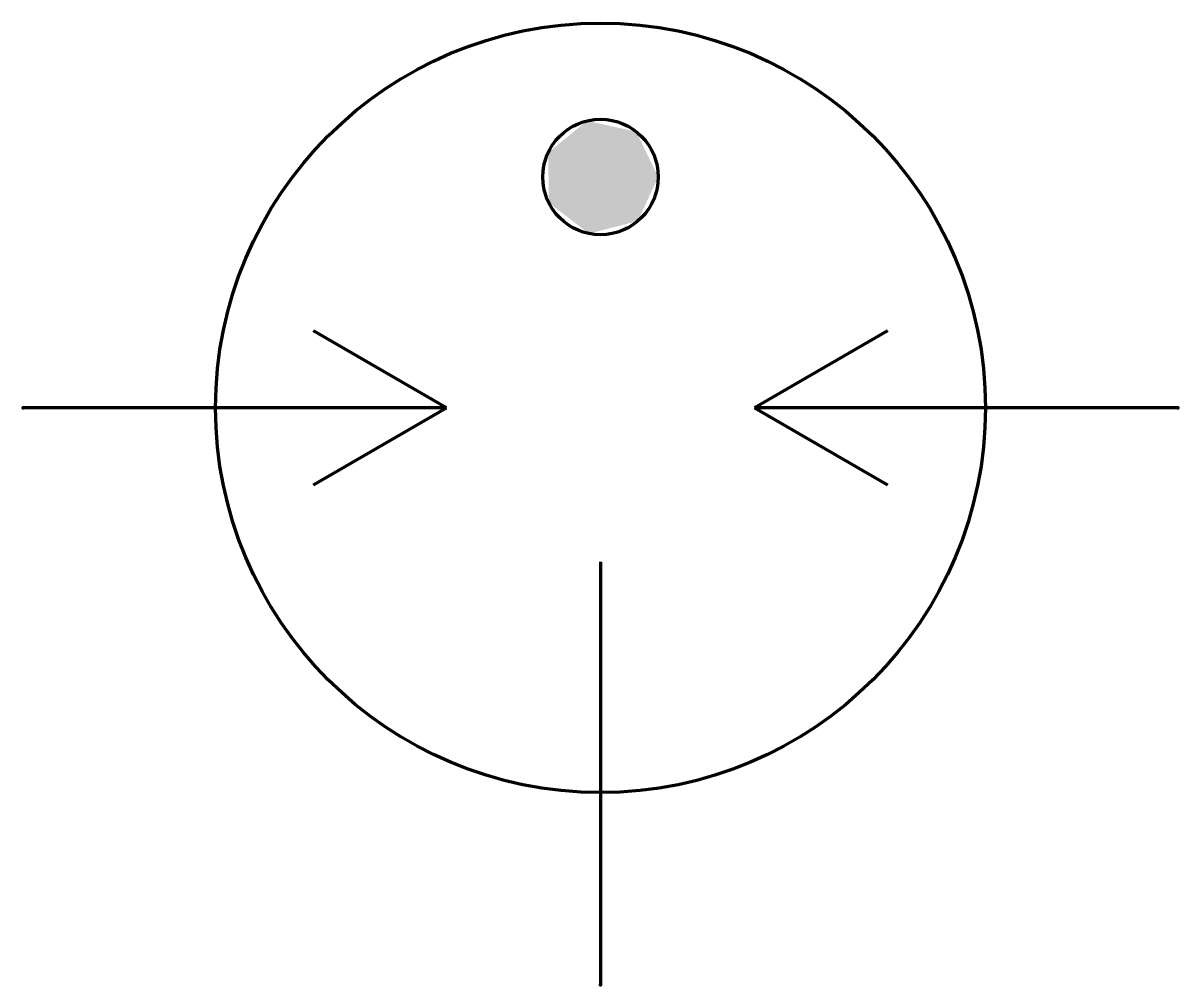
# Model space of a CAD drawing. Header units: millimetres. Extents: x 0 to 15, y -7.5 to 5.
import ezdxf

# ---------------------------------------------------------------- set-up
doc = ezdxf.new("R2010")
doc.units = ezdxf.units.MM
doc.layers.get('0').update_dxf_attribs({"linetype": 'CONTINUOUS', "lineweight": 0})

msp = doc.modelspace()

# ---------------------------------------------------------------- hatches: boundary and pattern name
at = {"linetype": 'CONTINUOUS', "lineweight": 70}
msp.add_hatch(color=7, dxfattribs=at).paths.add_polyline_path([(8.25, 3), (7.965, 3.588), (7.327, 3.73), (6.82, 3.316), (6.83, 2.663), (7.349, 2.265), (7.983, 2.426)])

# ---------------------------------------------------------------- linework, layer by layer
at = {"color": 7, "linetype": 'CONTINUOUS', "lineweight": 70}
for p, q in [((5.5, 0), (3.77, 1)), ((11.23, 1), (9.5, 0)), ((5.5, 0), (0, 0)), ((3.77, -1), (5.5, 0)), ((15, 0), (9.5, 0)), ((9.5, 0), (11.23, -1)), ((7.5, -2), (7.5, -7.5))]:
    msp.add_line(p, q, dxfattribs=at)
for centre, radius in [((7.5, 0), 5), ((7.5, 3), 0.75)]:
    msp.add_circle(centre, radius, dxfattribs=at)
for p in [(0, 0), (15, 0), (7.5, -7.5)]:
    msp.add_point(p, dxfattribs=at)

doc.saveas('drawing.dxf')
